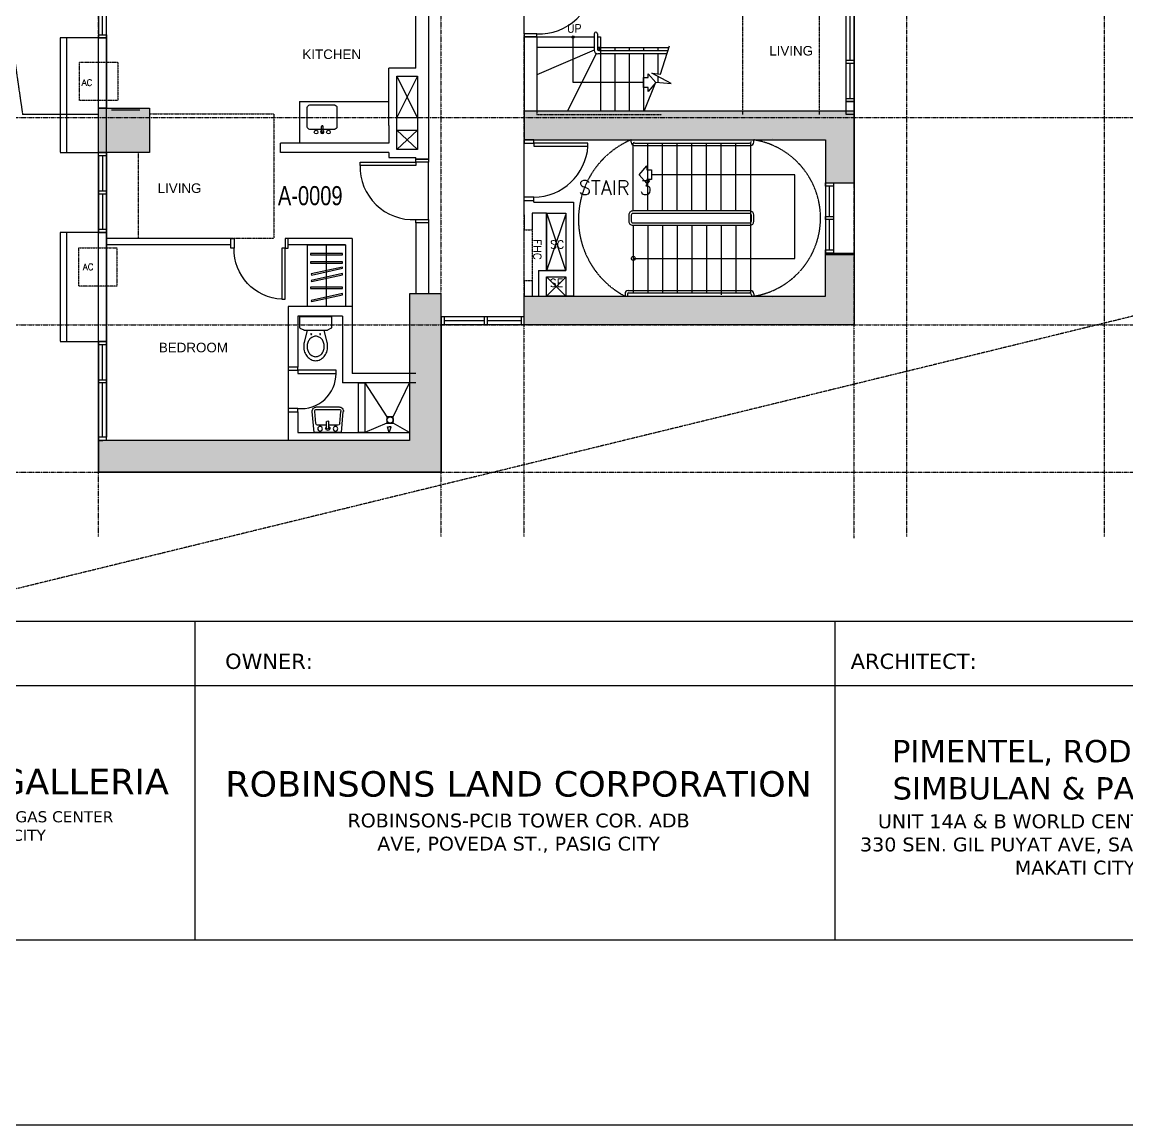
# Model space of a CAD drawing. Header units: inches. Extents: x -189245 to 740841, y -215444 to 469401.
# Drawn here: x 70090 to 87414, y -152678 to -135384 of the extents above; entities that cross this region are included whole.
import ezdxf
from ezdxf.enums import TextEntityAlignment as Align

# ---------------------------------------------------------------- set-up
doc = ezdxf.new("R2010")
doc.units = ezdxf.units.IN
doc.header["$LTSCALE"] = 10
doc.header["$MEASUREMENT"] = 0
for name, pattern in [('GRID NORMAL$0$GRID BASEMENT$0$GRID GROUND$0$GRID$0$$0$PHANTOM', [2.5, 1.25, -0.25, 0.25, -0.25, 0.25, -0.25]), ('HIDDEN', [0.375, 0.25, -0.125]), ('HIDDEN2', [0.1875, 0.125, -0.0625])]:
    doc.linetypes.add(name, pattern=pattern)
for name, color, linetype in [('1', 1, 'Continuous'), ('2', 2, 'Continuous'), ('3', 252, 'Continuous'), ('A-CMU WALL', 4, 'Continuous'), ('a-dim', 8, 'Continuous'), ('A-DOOR', 1, 'Continuous'), ('A-EQUIPMENT', 2, 'Continuous'), ('A-EQUIPTMENT', 1, 'Continuous'), ('A-FIXTURE', 2, 'Continuous'), ('A-FIXTURES', 2, 'Continuous'), ('A-FIXTURES-RefEdit0', 2, 'Continuous'), ('A-GRID', 8, 'Continuous'), ('A-HATCH-SOLID', 252, 'Continuous'), ('A-RAILING', 2, 'Continuous'), ('A-SHEARWALL', 6, 'Continuous'), ('A-STAIR', 1, 'Continuous'), ('A-TEXT', 3, 'Continuous'), ('A-UNIT NUMBER', 2, 'Continuous'), ('A-WINDOW', 2, 'Continuous'), ('BEAM-BODY PLANS', 150, 'HIDDEN2'), ('CABINET', 1, 'Continuous'), ('COLUMN', 6, 'Continuous'), ('DOORTAG', 1, 'Continuous'), ('GRID BASEMENT$0$A-PROPERTY LINE', 1, 'Continuous'), ('PIPE CHASE OPENING', 1, 'Continuous'), ('TEXT', 3, 'Continuous'), ('TSG- DIM1', 1, 'Continuous'), ('TSG- DIM_PIPE CHASE', 1, 'Continuous'), ('TSG- plaster', 4, 'Continuous'), ('TSG- PRE CAST', 4, 'Continuous'), ('TSG- TTBLK', 2, 'Continuous'), ('TSG-DRYWALL', 2, 'Continuous'), ('ZOCALLO DIM', 92, 'Continuous')]:
    doc.layers.add(name, color=color, linetype=linetype)
doc.layers.add('DEFPOINT', color=7, linetype='Continuous', plot=False)
doc.layers.add('DEFPOINT @ 1', color=7, linetype='Continuous', plot=False)
doc.styles.add('ARIAL', font='ARIAL.TTF', dxfattribs={"width": 0.75})
doc.styles.add('loudet_font200', font='romans.shx')
doc.styles.add('PRSP_Simplex', font='simplex.shx')

# ---------------------------------------------------------------- blocks, each defined once
blk = doc.blocks.new('door600')
at = {"color": 2}
for points in [[(50, 150), (100, 150), (100, 750), (50, 750)], [(50, 150), (0, 150), (0, 0), (50, 0)], [(700, 150), (650, 150), (650, 0), (700, 0)]]:
    blk.add_lwpolyline(points, close=True, dxfattribs=at)
at = {"color": 1}
blk.add_arc((100, 198), 552, 355.0209, 90, dxfattribs=at)
blk = doc.blocks.new('A$C0CD851AE')
at = {"layer": 'A-DOOR', "color": 2}
for points in [[(25, 150), (-25, 150), (-25, 950), (25, 950)], [(-825, 0), (-775, 0), (-775, 150), (-825, 150)], [(25, 150), (75, 150), (75, 0), (25, 0)]]:
    blk.add_lwpolyline(points, close=True, dxfattribs=at)
at = {"layer": 'A-DOOR'}
blk.add_arc((10, 166), 785, 92.5491, 181.1461, dxfattribs=at)
blk = doc.blocks.new('LAV')
for p, q in [((-214, 0), (-243, -326)), ((214, 0), (-214, 0)), ((214, 0), (243, -326)), ((-189, -139), (-206, -329)), ((-18, -112), (-159, -112)), ((-18, -63), (-18, -170)), ((18, -63), (18, -170)), ((159, -112), (18, -112)), ((189, -139), (206, -329)), ((-176, -362), (176, -362)), ((-176, -400), (176, -400))]:
    blk.add_line(p, q)
for centre in [(-121, -58), (121, -58)]:
    blk.add_circle(centre, 36)
for centre, radius, start, end in [((-159, -142), 30, 90, 174.9088), ((0, -63), 34.1, 301.2757, 238.7243), ((0, -71), 19.7, 25.7914, 154.2086), ((0, -161), 19.7, 205.7914, 334.2086), ((159, -142), 30, 5.0912, 90), ((-176, -332), 68, 174.9088, 270), ((-176, -332), 30, 174.9088, 270), ((176, -332), 68, 270, 5.0912), ((176, -332), 30, 270, 5.0912)]:
    blk.add_arc(centre, radius, start, end)
blk = doc.blocks.new('A$C08CD07C5')
at = {"color": 2}
blk.add_point((0, 0, 0), dxfattribs=at)
at = {"layer": 'A-FIXTURES-RefEdit0', "color": 2, "elevation": 0}
for points in [[(212, -137), (131, -279, -0.280752), (121, -284), (55, -281, -0.142156), (49, -280), (-267, -98, -0.142156), (-271, -94), (-307, -37, -0.256929), (-307, -28), (-225, 115), (212, -137)], [(8, -256), (-50, -449, -0.058452), (-74, -506, -0.084144), (-130, -574, -0.091347), (-200, -615, -0.103801), (-279, -626, -0.114727), (-348, -605, -0.114727), (-400, -556, -0.103801), (-430, -483, -0.091347), (-430, -401, -0.084144), (-399, -319, -0.058452), (-363, -270), (-224, -123)]]:
    blk.add_lwpolyline(points, format="xyb", dxfattribs=at)
blk.add_lwpolyline([(-354, -345, -0.084254), (-314, -296, -0.091411), (-263, -266, -0.103766), (-207, -258, -0.114587), (-157, -273, -0.114587), (-119, -309, -0.103766), (-98, -362, -0.091411), (-98, -420, -0.084254), (-120, -479, -0.084254), (-160, -528, -0.091411), (-211, -558, -0.103766), (-267, -566, -0.114587), (-317, -551, -0.114587), (-355, -515, -0.103766), (-376, -463, -0.091411), (-376, -404, -0.084254)], format="xyb", close=True, dxfattribs=at)
at = {"layer": 'A-FIXTURES-RefEdit0', "color": 2}
for centre in [(-200, -208, 0), (-79, -278, 0)]:
    blk.add_circle(centre, 6.77, dxfattribs=at)
blk = doc.blocks.new('SHOWERHD')
at = {"layer": 'A-FIXTURES', "color": 2}
for p, q in [((-31, 93), (0, 93)), ((0, 0), (-31, 93)), ((0, 0), (31, 93)), ((31, 93), (0, 93))]:
    blk.add_line(p, q, dxfattribs=at)
blk = doc.blocks.new('grid')
at = {"layer": 'A-GRID', "linetype": 'GRID NORMAL$0$GRID BASEMENT$0$GRID GROUND$0$GRID$0$$0$PHANTOM'}
for p, q in [((-90633.8, -228688.5), (-90633.8, -289256.3)), ((-85258.8, -228688.5), (-85258.8, -289256.3)), ((-83958.8, -228688.5), (-83958.8, -289256.3)), ((-77958.8, -228688.5), (-77958.8, -289256.3)), ((-74858.8, -228688.5), (-74858.8, -289256.3)), ((-78783.8, -230188.4), (-78783.8, -289282.1))]:
    blk.add_line(p, q, dxfattribs=at)
for points in [[(-100703.6, -282686.6), (-33688.1, -282686.6)], [(-100703.6, -285936.6), (-33688.1, -285936.6)], [(-100703.6, -288249.1), (-33688.1, -288249.1)]]:
    blk.add_lwpolyline(points, dxfattribs=at)
blk = doc.blocks.new('SINK3')
at = {"layer": 'A-FIXTURE', "color": 2, "linetype": 'Continuous'}
for p, q in [((421, 17), (335, 17)), ((421, -12), (335, -12))]:
    blk.add_line(p, q, dxfattribs=at)
blk.add_lwpolyline([(40, 232), (342, 232, -0.414214), (382, 192), (382, -192, -0.414214), (342, -232), (40, -232, -0.414214), (0, -192), (0, 192, -0.414214)], format="xyb", close=True, dxfattribs=at)
at = {"layer": 'A-FIXTURE', "color": 2, "linetype": 'ByBlock'}
for centre in [(425, 100), (425, -95)]:
    blk.add_circle(centre, 28.8, dxfattribs=at)
at = {"layer": 'A-FIXTURE', "color": 2, "linetype": 'Continuous'}
for centre, radius, start, end in [((342, 3), 15.7, 115.7914, 244.2086), ((421, 3), 27.3, 211.2757, 148.7243), ((414, 3), 15.7, 295.7914, 64.2086)]:
    blk.add_arc(centre, radius, start, end, dxfattribs=at)

msp = doc.modelspace()

# ---------------------------------------------------------------- hatches: boundary and pattern name
at = {"layer": 'A-HATCH-SOLID'}
h = msp.add_hatch(color=254, dxfattribs=at)
h.paths.add_polyline_path([(82689.01965, -137230.85688), (82689.01965, -137905.85688), (83139.01965, -137905.85688), (83139.01965, -137280.85688), (83139.01965, -136780.85688), (77964.01965, -136780.85688), (77964.01965, -137230.85688)])
h.paths.add_polyline_path([(82689.01965, -139680.85688), (82689.01965, -139005.85688), (83139.01965, -139005.85688), (83139.01965, -139630.85688), (83139.01965, -140130.85688), (77964.01965, -140130.85688), (77964.01965, -139680.85688)])
at = {"layer": 'A-HATCH-SOLID', "ltscale": 2}
msp.add_hatch(color=256, dxfattribs=at).paths.add_polyline_path([(76664.01965, -139643.39019), (76164.01965, -139643.39019), (76164.01965, -141943.39019), (71289.01965, -141943.39019), (71289.01965, -142443.39019), (76664.01965, -142443.39019)])
at = {"layer": 'A-HATCH-SOLID'}
msp.add_hatch(color=254, dxfattribs=at).paths.add_polyline_path([(76664.01965, -139643.39019), (76164.01965, -139643.39019), (76164.01965, -141943.39019), (71289.01965, -141943.39019), (71289.01965, -142443.39019), (76664.01965, -142443.39019)])
at = {"layer": 'COLUMN', "linetype": 'Continuous'}
msp.add_hatch(color=253, dxfattribs=at).paths.add_polyline_path([(71289.01965, -136730.85693), (72089.01965, -136730.85693), (72089.01965, -137430.85693), (71289.01965, -137430.85693)])

# ---------------------------------------------------------------- linework, layer by layer
at = {"layer": '1', "linetype": 'ByBlock'}
msp.add_lwpolyline([(79844.92762, -136781.79017), (80028.23183, -136326.78834), (80265.81037, -136347.04781), (79966.42542, -136184.92983), (80099.96952, -136202.38674), (80243.56823, -135755.45396)], dxfattribs=at)
at = {"layer": '2', "color": 2}
for points in [[(78163.83288, -135615.58838), (78163.83288, -135565.58838), (77963.83288, -135565.58838), (77964.01965, -135615.58838)], [(76263.83288, -137580.85693), (76263.83288, -137530.85693), (76463.83288, -137530.85693), (76463.83288, -137580.85693)], [(76263.83288, -137580.85693), (76263.83288, -137630.85693), (75388.83288, -137630.85693), (75388.83288, -137580.85693)], [(76263.83288, -138530.85693), (76263.83288, -138480.85693), (76463.83288, -138480.85693), (76463.83288, -138530.85693)]]:
    msp.add_lwpolyline(points, close=True, dxfattribs=at)
at = {"layer": '3', "color": 251, "linetype": 'GRID NORMAL$0$GRID BASEMENT$0$GRID GROUND$0$GRID$0$$0$PHANTOM', "flags": 128}
msp.add_lwpolyline([(122371.35219, -102411.03171), (121907.36937, -111088.63621), (122289.02822, -123192.62054), (123264.2428, -131263.91886), (68600.45806, -144612.45953), (67343.32397, -137766.93444), (66388.25096, -130469.16522), (65807.8851, -123132.083), (65604.30197, -115794.90685), (65780.48662, -108467.02455), (66335.07245, -101137.97723), (67262.72419, -93856.83294), (68496.50524, -87007.06036), (122390.30657, -102403.83529)], dxfattribs=at)
at = {"layer": 'A-CMU WALL', "ltscale": 500}
for p, q in [((75839.60135, -137280.86359), (74143.83288, -137280.86359)), ((74143.83288, -137430.86359), (74143.83288, -137280.86359)), ((75839.60135, -137430.86359), (74143.83288, -137430.86359))]:
    msp.add_line(p, q, dxfattribs=at)
at = {"layer": 'A-CMU WALL', "linetype": 'Continuous'}
for points in [[(78314.00751, -138380.81524), (78314.00811, -139280.44469), (78614.00811, -139280.44469)], [(78314.00811, -139680.85688), (78314.00811, -139380.44469), (78614.00811, -139380.44469)]]:
    msp.add_lwpolyline(points, dxfattribs=at)
at = {"layer": 'A-DOOR'}
for p, q in [((77963.83288, -135565.58838), (77963.83288, -134665.58838)), ((76463.83288, -138480.85693), (76463.83288, -137580.85693)), ((74263.83288, -140843.22685), (74263.83288, -141443.22685))]:
    msp.add_line(p, q, dxfattribs=at)
at = {"layer": 'A-DOOR', "color": 1}
msp.add_line((77963.98931, -138131.10365), (77963.6481, -137230.89479), dxfattribs=at)
at = {"layer": 'A-DOOR', "color": 2}
for p, q in [((77963.98931, -138180.85911), (78113.98931, -138180.85911)), ((78113.98931, -138131.06575), (77963.99184, -138131.06575)), ((78113.98931, -138180.85911), (78113.98931, -138131.06575))]:
    msp.add_line(p, q, dxfattribs=at)
at = {"layer": 'A-DOOR', "color": 2, "linetype": 'ByBlock', "ltscale": 100}
msp.add_line((77963.99184, -138180.85911), (77963.99184, -138131.06575), dxfattribs=at)
at = {"layer": 'A-DOOR', "color": 2}
for points in [[(78113.6481, -137280.85688), (78113.6481, -137230.85688), (77963.6481, -137230.85688), (77963.6481, -137280.85688)], [(78113.66706, -137280.85688), (78113.66706, -137330.85688), (78963.66706, -137330.85688), (78963.66706, -137280.85688)]]:
    msp.add_lwpolyline(points, close=True, dxfattribs=at)
at = {"layer": 'A-DOOR'}
for centre, radius, start, end in [((78208.48952, -134736.19081), 830.59891, 266.918041447, 1.421327571), ((78102.45138, -137267.38224), 863.55166, 270.765547565, 355.784720257), ((76219.17624, -137651.45936), 830.59891, 178.578672429, 273.081958553)]:
    msp.add_arc(centre, radius, start, end, dxfattribs=at)
at = {"layer": 'A-EQUIPMENT', "ltscale": 100}
for points in [[(71289.01965, -135630.85398), (70789.01965, -135630.85398), (70789.01965, -137430.85691), (71289.01965, -137430.85691)], [(71289.01965, -138680.85691), (70789.01965, -138680.85691), (70789.01965, -140393.39024), (71289.01965, -140393.39024)]]:
    msp.add_lwpolyline(points, dxfattribs=at)
at = {"layer": 'A-EQUIPTMENT', "color": 20, "linetype": 'HIDDEN', "true_color": 0xf62c09}
msp.add_line((71939.01965, -136762.45438), (71489.01965, -136762.45438), dxfattribs=at)
at = {"layer": 'A-EQUIPTMENT', "linetype": 'HIDDEN'}
for points in [[(70789.01965, -135630.85398), (70689.01965, -135630.85398), (70689.01965, -137430.85691), (70789.01965, -137430.85691)], [(70789.01965, -138680.85691), (70689.01965, -138680.85691), (70689.01965, -140393.39024), (70789.01965, -140393.39024)]]:
    msp.add_lwpolyline(points, dxfattribs=at)
at = {"layer": 'A-EQUIPTMENT', "color": 1, "linetype": 'HIDDEN2'}
for points in [[(70989.01965, -136012.45435), (71589.01965, -136012.45435), (71589.01965, -136612.45435), (70989.01965, -136612.45435)], [(70978.05181, -138925.52021), (71578.05181, -138925.52021), (71578.05181, -139525.52021), (70978.05181, -139525.52021)]]:
    msp.add_lwpolyline(points, close=True, dxfattribs=at)
at = {"layer": 'A-FIXTURE', "color": 2}
for q in [(74439.60135, -137280.86359, 0), (75839.60135, -136629.36239, 0)]:
    msp.add_line((74439.60135, -136629.36239, 0), q, dxfattribs=at)
at = {"layer": 'A-FIXTURES', "color": 1}
for p, q in [((75464.01965, -141043.39024), (75810.91807, -141573.39024)), ((75910.91807, -141573.39024), (76164.01966, -141043.39024)), ((75810.91807, -141673.39024), (75464.01965, -141818.39024)), ((76164.01966, -141818.39024), (75910.91807, -141673.39024))]:
    msp.add_line(p, q, dxfattribs=at)
at = {"layer": 'A-FIXTURES', "color": 2}
msp.add_lwpolyline([(75810.91807, -141573.39024), (75810.91807, -141673.39024), (75910.91807, -141673.39024), (75910.91807, -141573.39024)], close=True, dxfattribs=at)
msp.add_circle((75860.91807, -141623.39024), 50, dxfattribs=at)
at = {"layer": 'A-RAILING'}
for p, q in [((79061.12166, -135565.85641), (79061.12166, -135825.85641)), ((79111.12166, -135565.85641), (79111.12166, -135805.85641)), ((80203.27664, -135880.85641), (79116.12166, -135880.85641)), ((79136.12166, -135830.85641), (80219.34156, -135830.85641))]:
    msp.add_line(p, q, dxfattribs=at)
for centre, radius, start, end in [((79086.12166, -135565.85641), 25, 0, 180), ((79136.12166, -135805.85641), 25, 180, 270), ((79116.12166, -135825.85641), 55, 180, 270)]:
    msp.add_arc(centre, radius, start, end, dxfattribs=at)
at = {"layer": 'A-SHEARWALL', "linetype": 'ByBlock', "ltscale": 100}
msp.add_line((75964.60135, -136880.85693), (75964.60135, -136880.85693), dxfattribs=at)
at = {"layer": 'A-SHEARWALL'}
for p, q in [((82689.01965, -139680.85688), (82689.01965, -139030.85688)), ((82689.01965, -139030.85688), (83139.01965, -139030.85688)), ((83139.01965, -139030.85688), (83139.01965, -140130.85688)), ((78739.01965, -139680.85689), (78614.01261, -139680.85689)), ((83139.01965, -140130.85688), (77964.01965, -140130.85688)), ((83139.01965, -140130.85693), (77964.01965, -140130.85693)), ((71289.01965, -142443.39024), (71289.01965, -142043.39024)), ((71289.01965, -142443.39024), (71289.01965, -142043.39024)), ((71289.01965, -142443.39024), (71289.01965, -142043.39024)), ((76664.01965, -142443.39019), (71289.01965, -142443.39019)), ((76664.01965, -142443.39019), (71289.01965, -142443.39019)), ((76664.01965, -142443.39019), (71289.01965, -142443.39019)), ((76664.01965, -142443.39024), (71289.01965, -142443.39024)), ((76664.01965, -142443.39024), (71289.01965, -142443.39024)), ((76664.01965, -142443.39024), (71289.01965, -142443.39024))]:
    msp.add_line(p, q, dxfattribs=at)
at = {"layer": 'A-SHEARWALL', "color": 3}
msp.add_line((78613.76213, -139731.32358), (78613.76213, -139731.32358), dxfattribs=at)
at = {"layer": 'A-SHEARWALL'}
for points in [[(82689.01965, -137230.85688), (82689.01965, -137905.85688), (83139.01965, -137905.85688), (83139.01965, -137280.85688), (83139.01965, -137280.85688), (83139.01965, -136780.85688), (77964.01965, -136780.85688), (77964.01965, -137230.85688), (77964.01965, -137230.85688), (77964.01965, -137230.85688), (82689.01965, -137230.85688)], [(82689.01965, -139680.85688), (82689.01965, -139005.85688), (83139.01965, -139005.85688), (83139.01965, -139630.85688), (83139.01965, -139630.85688), (83139.01965, -140130.85688), (77964.01965, -140130.85688), (77964.01965, -139680.85688), (77964.01965, -139680.85688), (77964.01965, -139680.85688), (82689.01965, -139680.85688)]]:
    msp.add_lwpolyline(points, dxfattribs=at)
at = {"layer": 'A-SHEARWALL', "ltscale": 2}
msp.add_lwpolyline([(76664.01965, -139643.39019), (76164.01965, -139643.39019), (76164.01965, -141943.39019), (71289.01965, -141943.39019), (71289.01965, -142443.39019), (76664.01965, -142443.39019), (76664.01965, -139643.39019)], dxfattribs=at)
at = {"layer": 'A-STAIR'}
for p, q in [((78163.67862, -135615.85641), (79061.12166, -135615.85641)), ((79111.12166, -135615.85641), (79161.12166, -135615.85641)), ((79161.12166, -135615.85641), (79161.12166, -135780.85641)), ((79061.12166, -135780.85641), (78163.67862, -135780.85644)), ((79161.12166, -135780.85641), (79111.12166, -135780.85641)), ((79161.12166, -135780.85641), (79111.12166, -135802.35409)), ((79161.12166, -135780.85641), (79127.24277, -135829.22659)), ((79161.12166, -135680.4392), (79161.12166, -136780.85688)), ((79161.12166, -135780.85641), (80235.40647, -135780.85641)), ((79386.12166, -135780.85641), (79386.12166, -135830.85641)), ((79611.12166, -135780.85641), (79611.12166, -135830.85641)), ((79836.12166, -135780.85641), (79836.12166, -135830.85641)), ((80061.12166, -135780.85641), (80061.12166, -135830.85641)), ((79061.12166, -135823.85177), (78163.67862, -136209.71061)), ((79094.25594, -135876.32314), (78642.81925, -136780.85688)), ((79161.12166, -135880.85641), (79161.12166, -136780.85715)), ((79386.12166, -135880.85641), (79386.12166, -136780.85707)), ((79611.12166, -135880.85641), (79611.12166, -136780.857)), ((79836.12166, -135880.85641), (79836.12166, -136780.85692)), ((80061.12166, -135880.85641), (80061.12166, -136197.30854)), ((80061.12166, -136236.20817), (80061.12166, -136332.98511))]:
    msp.add_line(p, q, dxfattribs=at)
at = {"layer": 'A-STAIR', "color": 2, "linetype": 'Continuous'}
for p, q in [((79639.39325, -137268.85693), (79639.39325, -137230.85693)), ((79689.39325, -137318.85693), (81514.39989, -137318.85693)), ((79697.39325, -137280.85693), (81496.39989, -137280.85693)), ((81564.39989, -137268.85693), (81564.39989, -137230.85693)), ((79594.58345, -139592.85693), (81513.44778, -139592.85693)), ((79544.58345, -139642.85693), (79544.58345, -139680.85693)), ((79582.58345, -139650.85693), (79582.58345, -139680.85693)), ((79602.58345, -139630.85693), (81495.68697, -139630.85693)), ((81563.68697, -139642.85693), (81563.68697, -139680.85693))]:
    msp.add_line(p, q, dxfattribs=at)
at = {"layer": 'A-STAIR', "linetype": 'Continuous'}
for p, q in [((81722.71309, -137231.01969), (81722.71309, -137231.01969)), ((81862.34018, -137207.36819), (81862.34018, -137207.36819)), ((81722.71309, -139680.69418), (81722.71309, -139680.69418)), ((81862.34018, -139704.34568), (81862.34018, -139704.34568))]:
    msp.add_line(p, q, dxfattribs=at)
at = {"layer": 'A-STAIR'}
for points in [[(79836.12166, -136332.98511), (78731.12166, -136332.98511), (78731.12166, -135615.85641)], [(79674.39989, -139089.67495), (82207.51965, -139089.67495), (82207.51965, -137776.67495), (79957.51812, -137776.67495)]]:
    msp.add_lwpolyline(points, dxfattribs=at)
at = {"layer": 'A-STAIR', "color": 2}
for points in [[(79904.94179, -136196.48511), (80029.24652, -136332.98511), (79904.94179, -136469.48511), (79904.94179, -136410.98511), (79836.12166, -136410.98511), (79836.12166, -136254.98511), (79904.94179, -136254.98511)], [(79888.69799, -137913.17495), (79764.39325, -137776.67495), (79888.69799, -137640.17495), (79888.69799, -137698.67495), (79957.51812, -137698.67495), (79957.51812, -137854.67495), (79888.69799, -137854.67495)]]:
    msp.add_lwpolyline(points, close=True, dxfattribs=at)
at = {"layer": 'A-STAIR', "linetype": 'Continuous'}
for points in [[(79674.39989, -138345.99495), (79674.39989, -137280.85693)], [(79904.39989, -138345.99495), (79904.39989, -137280.85693)], [(80134.39989, -138345.99495), (80134.39989, -137280.85693)], [(80364.39989, -138345.99495), (80364.39989, -137280.85693)], [(80594.39989, -138345.99495), (80594.39989, -137280.85693)], [(80824.39989, -138345.99495), (80824.39989, -137280.85693)], [(81054.39989, -138345.99495), (81054.39989, -137280.85693)], [(81284.39989, -138345.99495), (81284.39989, -137280.85693)], [(81514.39989, -137280.85693), (81514.39989, -138570.35495)], [(81514.39989, -137285.49297), (81514.39989, -139630.85693)], [(79674.39989, -138570.35495), (79674.39989, -139630.85693)], [(79904.39989, -138570.35495), (79904.39989, -139630.85693)], [(80134.39989, -138570.35495), (80134.39989, -139630.85693)], [(80364.39989, -138570.35495), (80364.39989, -139630.85693)], [(80594.39989, -138570.35495), (80594.39989, -139630.85693)], [(80824.39989, -138570.35495), (80824.39989, -139630.85693)], [(81054.39989, -138570.35495), (81054.39989, -139658.17495)], [(81284.39989, -138570.35495), (81284.39989, -139630.85693)], [(81514.39989, -138570.35495), (81514.39989, -139630.85693)]]:
    msp.add_lwpolyline(points, dxfattribs=at)
at = {"layer": 'A-STAIR', "color": 2, "linetype": 'Continuous'}
for points in [[(79683.47302, -138345.99495), (79666.93646, -138345.99495, 0.4142135624), (79603.93646, -138408.99495), (79603.93646, -138507.35495, 0.4142135624), (79666.93646, -138570.35495), (79683.47302, -138570.35495)], [(79683.47302, -138383.99495), (79666.93646, -138383.99495, 0.4142135624), (79641.93646, -138408.99495), (79641.93646, -138507.35495, 0.4142135624), (79666.93646, -138532.35495), (79683.47302, -138532.35495)], [(81526.39989, -138408.99495, 0.4142135624), (81501.39989, -138383.99495), (79674.49787, -138383.99495)], [(81469.78013, -138570.35495), (81501.39989, -138570.35495, 0.4038880313), (81564.39989, -138504.1729), (81564.39989, -138405.8129, 0.3991201495), (81506.69856, -138345.99495), (79683.47302, -138345.99495)], [(81469.78013, -138532.35495), (81501.39989, -138532.35495, 0.4142135624), (81526.39989, -138507.35495), (81526.39989, -138408.99495)]]:
    msp.add_lwpolyline(points, format="xyb", dxfattribs=at)
for points in [[(79666.93646, -138532.35495), (81501.39989, -138532.35495)], [(79666.93646, -138570.35495), (80702.38293, -138570.35495)], [(80702.38293, -138570.35495), (81485.59001, -138570.35495)]]:
    msp.add_lwpolyline(points, dxfattribs=at)
at = {"layer": 'A-STAIR', "color": 2}
for centre, radius in [((78731.12166, -135615.85641), 18.30594), ((79674.39989, -139089.67495), 30)]:
    msp.add_circle(centre, radius, dxfattribs=at)
at = {"layer": 'A-STAIR', "linetype": 'HIDDEN'}
for centre, radius, start, end in [((80169.44489, -138478.20328), 1355.29614, 113.022746558, 242.545014564), ((81369.73746, -138455.80039), 1240.31445, 278.996332256, 80.970322991)]:
    msp.add_arc(centre, radius, start, end, dxfattribs=at)
at = {"layer": 'A-STAIR', "color": 2, "linetype": 'Continuous'}
for centre, radius, start, end in [((79689.39325, -137268.85693), 50, 180, 270), ((79697.39325, -137260.85693), 20, 180, 270), ((81496.39989, -137250.85693), 30, 270, 0), ((81514.39989, -137268.85693), 50, 270, 0), ((79594.58345, -139642.85693), 50, 90, 180), ((81513.68697, -139642.85693), 50, 0, 90), ((79602.58345, -139650.85693), 20, 90, 180), ((81495.68697, -139660.85693), 30, 0, 90)]:
    msp.add_arc(centre, radius, start, end, dxfattribs=at)
at = {"layer": 'A-WINDOW', "color": 1}
for p, q in [((83139.01965, -136830.85693), (83139.01965, -122730.85693)), ((83014.01965, -136630.85401), (83014.01965, -129330.85693)), ((71289.01965, -133323.69497), (71289.01965, -135630.85401)), ((83139.01965, -134330.85401), (83139.01965, -136630.85401)), ((71289.01965, -137480.85693), (71289.01965, -138680.85693)), ((71414.01965, -137430.85693), (71414.01965, -141893.39024)), ((71289.01965, -140393.39024), (71289.01965, -141943.39024))]:
    msp.add_line(p, q, dxfattribs=at)
at = {"layer": 'A-WINDOW'}
for p, q in [((71351.51965, -135580.85401), (71351.51965, -135030.85401)), ((83076.51965, -135980.85401), (83076.51965, -134980.85401)), ((71289.01965, -135580.85401), (71289.01965, -135630.85401)), ((83139.01965, -135980.85401), (83139.01965, -136030.85401)), ((83076.51965, -136580.85401), (83076.51965, -136030.85401)), ((83139.01965, -136580.85401), (83139.01965, -136630.85401)), ((71289.01965, -137480.85693), (71289.01965, -137430.85693)), ((71351.51965, -137480.85693), (71351.51965, -138030.85693)), ((71289.01965, -138080.85693), (71289.01965, -138030.85693)), ((71351.51965, -138080.85693), (71351.51965, -138630.85693)), ((71289.01965, -138630.85693), (71289.01965, -138680.85693)), ((71289.01965, -140443.39024), (71289.01965, -140393.39024)), ((71351.51965, -140993.39024), (71351.51965, -140443.39024)), ((71289.01965, -140993.39024), (71289.01965, -141043.39024)), ((71351.51965, -141893.39024), (71351.51965, -141043.39024)), ((71289.01965, -141893.39024), (71289.01965, -141943.39024)), ((71414.01965, -141893.39024), (71289.01965, -141893.39024)), ((71289.01965, -141943.39024), (71356.5465, -141943.39024)), ((71289.01965, -141993.39024), (71289.01965, -142043.39024)), ((71414.01965, -141943.39024), (71414.01965, -141893.39024))]:
    msp.add_line(p, q, dxfattribs=at)
at = {"layer": 'A-WINDOW', "color": 1, "linetype": 'ByBlock', "ltscale": 100}
for p, q in [((82689.01965, -137905.85693), (82689.01965, -139005.85688)), ((82689.01965, -137905.85693), (82689.01965, -139005.85688)), ((82814.01965, -137905.85693), (82814.01965, -139005.85688)), ((82814.01965, -137905.85693), (82814.01965, -139005.85688))]:
    msp.add_line(p, q, dxfattribs=at)
at = {"layer": 'A-WINDOW', "ltscale": 50}
for p, q in [((82751.51965, -138430.85688), (82751.51965, -137955.85688)), ((82751.51965, -138430.85688), (82751.51965, -137955.85688)), ((82751.51965, -138955.85688), (82751.51965, -138480.85688)), ((82751.51965, -138955.85688), (82751.51965, -138480.85688)), ((77337.03287, -140068.44684), (76714.18399, -140068.35196)), ((77914.01965, -140068.35684), (77387.03287, -140068.44684))]:
    msp.add_line(p, q, dxfattribs=at)
at = {"layer": 'A-WINDOW', "color": 1, "ltscale": 50}
for p, q in [((77964.01965, -140005.85694), (76664.01965, -140005.85694)), ((77914.01965, -140130.85684), (76714.01965, -140130.94684)), ((77964.01965, -140005.94684), (76764.01965, -140005.94684))]:
    msp.add_line(p, q, dxfattribs=at)
at = {"layer": 'A-WINDOW'}
for points in [[(71414.01965, -135630.85401), (71289.01965, -135630.85401), (71289.01965, -135580.85401), (71414.01965, -135580.85401)], [(71414.01965, -137480.85693), (71289.01965, -137480.85693), (71289.01965, -137430.85693), (71414.01965, -137430.85693)], [(71414.01965, -138080.85693), (71289.01965, -138080.85693), (71289.01965, -138030.85693), (71414.01965, -138030.85693)], [(71414.01965, -138680.85693), (71289.01965, -138680.85693), (71289.01965, -138630.85693), (71414.01965, -138630.85693)], [(71414.01965, -140443.39024), (71289.01965, -140443.39024), (71289.01965, -140393.39024), (71414.01965, -140393.39024)], [(71414.01965, -141043.39024), (71289.01965, -141043.39024), (71289.01965, -140993.39024), (71414.01965, -140993.39024)]]:
    msp.add_lwpolyline(points, close=True, dxfattribs=at)
at = {"layer": 'A-WINDOW', "linetype": 'ByBlock', "ltscale": 100}
for points in [[(83139.01965, -136030.85401), (83014.01965, -136030.85401), (83014.01965, -135980.85401), (83139.01965, -135980.85401)], [(83138.87776, -136630.85401), (83014.01965, -136630.85401), (83014.01965, -136580.85401), (83138.87776, -136580.85401)]]:
    msp.add_lwpolyline(points, close=True, dxfattribs=at)
at = {"layer": 'A-WINDOW', "ltscale": 50}
for points in [[(82689.01965, -137955.85688), (82689.01965, -137905.85688), (82814.01965, -137905.85693), (82814.01965, -137955.85693)], [(82689.01965, -137955.85688), (82689.01965, -137905.85688), (82814.01965, -137905.85693), (82814.01965, -137955.85693)], [(82689.01965, -138480.85688), (82689.01965, -138430.85688), (82814.01965, -138430.85688), (82814.01965, -138480.85688)], [(82689.01965, -138480.85688), (82689.01965, -138430.85688), (82814.01965, -138430.85688), (82814.01965, -138480.85688)], [(82689.01965, -139005.85688), (82689.01965, -138955.85688), (82814.01965, -138955.85688), (82814.01965, -139005.85688)], [(82689.01965, -139005.85688), (82689.01965, -138955.85688), (82814.01965, -138955.85688), (82814.01965, -139005.85688)], [(76714.01965, -140005.94684), (76664.01965, -140005.94684), (76664.01965, -140130.94684), (76714.01965, -140130.94684)], [(77387.14308, -140005.94684), (77337.14308, -140005.94684), (77337.14308, -140130.94684), (77387.14308, -140130.94684)], [(77964.01965, -140005.85684), (77914.01965, -140005.85684), (77914.01965, -140130.85684), (77964.01965, -140130.85684)]]:
    msp.add_lwpolyline(points, close=True, dxfattribs=at)
at = {"layer": 'BEAM-BODY PLANS', "color": 1}
for p, q in [((81389.01965, -134189.81275), (81389.01965, -136830.85688)), ((82589.01965, -134189.81275), (82589.01965, -136830.85688)), ((78163.83288, -135607.00093), (78163.83288, -136830.85688)), ((72089.01965, -136821.40901), (74039.01965, -136821.40901)), ((74039.01965, -136821.40901), (74039.01965, -138777.34488)), ((78163.83288, -136830.85688), (80114.06112, -136832.00093)), ((71914.01965, -138780.00118), (71914.01965, -137430.85693)), ((74039.01965, -138777.34488), (72652.99475, -138777.34488))]:
    msp.add_line(p, q, dxfattribs=at)
at = {"layer": 'BEAM-BODY PLANS', "color": 3}
for p, q in [((77964.01965, -138643.33931), (78089.01965, -138643.33931)), ((77964.01965, -139443.31526), (77964.01965, -138643.33931)), ((78089.01965, -138643.33931), (78089.01965, -139443.31526)), ((78089.01965, -139443.31526), (77964.01965, -139443.31526))]:
    msp.add_line(p, q, dxfattribs=at)
at = {"layer": 'CABINET', "color": 2, "linetype": 'HIDDEN', "ltscale": 500}
msp.add_line((74863.83954, -139843.22685), (74863.83954, -138878.9591), dxfattribs=at)
at = {"layer": 'CABINET', "color": 1, "linetype": 'Continuous', "elevation": 0}
msp.add_lwpolyline([(75163.83954, -139843.22685), (74563.83954, -139843.22685), (74563.83954, -138878.9591), (75163.83954, -138878.9591)], close=True, dxfattribs=at)
at = {"layer": 'CABINET', "color": 2, "elevation": 0}
for points in [[(75113.83954, -139032.44303), (75113.83954, -139012.44303), (74613.83954, -139012.44303), (74613.83954, -139032.44303)], [(75113.83954, -139162.08792), (75113.83954, -139142.08792), (74613.83954, -139142.08792), (74613.83954, -139162.08792)], [(75116.90427, -139244.12084), (75112.59126, -139224.59143), (74624.35596, -139332.4167), (74628.66897, -139351.94611)], [(75116.90427, -139346.38796), (75112.59126, -139326.85855), (74624.35596, -139434.68382), (74628.66897, -139454.21324)], [(75113.83954, -139559.94303), (75113.83954, -139539.94303), (74613.83954, -139539.94303), (74613.83954, -139559.94303)], [(75116.90427, -139658.88796), (75112.59126, -139639.35855), (74624.35596, -139747.18382), (74628.66897, -139766.71324)]]:
    msp.add_lwpolyline(points, close=True, dxfattribs=at)
at = {"layer": 'COLUMN', "linetype": 'Continuous'}
msp.add_lwpolyline([(71289.01965, -136730.85693), (72089.01965, -136730.85693), (72089.01965, -137430.85693), (71289.01965, -137430.85693)], close=True, dxfattribs=at)
at = {"layer": 'DEFPOINT', "color": 5}
msp.add_line((46847.93173, -144778.22268), (142047.93173, -144778.22268), dxfattribs=at)
at = {"layer": 'DEFPOINT'}
for p, q in [((72803.23563, -149778.22268), (72803.23563, -144778.22268)), ((82839.40427, -149778.22268), (82839.40427, -144778.22268)), ((46847.93173, -145786.75492), (142047.93173, -145786.75492))]:
    msp.add_line(p, q, dxfattribs=at)
at = {"layer": 'DEFPOINT', "color": 2}
msp.add_lwpolyline([(40754.93173, -152678.22268), (145754.93173, -152678.22268), (145754.93173, -78428.22268), (40754.93173, -78428.22268)], close=True, dxfattribs=at)
at = {"layer": 'DEFPOINT', "color": 5}
msp.add_lwpolyline([(46847.93173, -149778.22268), (142047.93173, -149778.22268), (142047.93173, -81328.22268), (46847.93173, -81328.22268)], close=True, dxfattribs=at)
at = {"layer": 'DOORTAG', "color": 6, "linetype": 'ByBlock', "ltscale": 100}
msp.add_lwpolyline([(76664.01965, -139643.39019), (76164.01965, -139643.39019), (76164.01965, -141943.39019), (71289.01965, -141943.39019), (71289.01965, -142443.39019), (76664.01965, -142443.39019), (76664.01965, -139643.39019)], dxfattribs=at)
at = {"layer": 'GRID BASEMENT$0$A-PROPERTY LINE', "color": 1, "linetype": 'HIDDEN'}
msp.add_lwpolyline([(71289.01965, -89518.7913), (76664.01965, -89518.7913), (76664.01965, -91831.32461), (83139.01965, -91831.32461), (83139.01965, -97076.8007), (103741.69566, -97080.90292), (118764.01977, -101368.31886), (118763.38716, -128186.90486), (108452.47205, -130613.1238), (108452.47205, -134881.32461), (83139.32108, -134876.8007), (83139.01965, -140131.32461), (76664.01965, -140131.32461), (76664.01965, -142444.32363), (71289.01965, -142444.34176), (71289.01965, -136831.32461), (70097.8017, -136831.32461, -0.0757802204), (70292.23686, -95131.32461), (71289.01965, -95131.32461), (71289.01965, -89518.7913)], format="xyb", dxfattribs=at)
at = {"layer": 'PIPE CHASE OPENING', "color": 1}
for p, q in [((75964.60135, -136229.70845), (76286.45301, -136879.70845)), ((76289.60135, -136229.70845), (75964.60135, -136880.85693)), ((76288.83288, -137379.70845), (75964.60135, -137080.69354)), ((76289.60135, -137080.69354), (75964.60135, -137379.70845)), ((78614.00398, -139278.44469), (78316.00811, -138381.14917)), ((78316.00811, -139278.44469), (78614.00811, -138406.09002)), ((78314.00811, -139680.85686), (78613.99896, -139382.44469)), ((78316.00811, -139382.44469), (78613.97797, -139680.85686))]:
    msp.add_line(p, q, dxfattribs=at)
at = {"layer": 'TSG- DIM1', "linetype": 'ByBlock', "ltscale": 100}
msp.add_line((71414.01965, -141943.39019), (71414.01965, -116530.85693), dxfattribs=at)
at = {"layer": 'TSG- DIM_PIPE CHASE', "linetype": 'ByBlock', "ltscale": 100}
for p, q in [((75964.60135, -136880.85693), (76289.60135, -136880.85693)), ((75964.60135, -137080.69354), (76289.60135, -137080.69354))]:
    msp.add_line(p, q, dxfattribs=at)
at = {"layer": 'TSG- DIM_PIPE CHASE', "color": 4, "linetype": 'Continuous'}
msp.add_line((75964.60135, -137379.70825), (75964.60135, -136880.85693), dxfattribs=at)
msp.add_lwpolyline([(76283.30466, -136879.70845), (76289.60135, -136879.70845), (76289.60135, -137379.70845), (75964.60135, -137379.70845), (75964.60135, -136880.85693), (75964.60135, -136880.85693), (75964.60135, -136229.70845), (76289.60135, -136229.70845), (76289.60135, -136879.70845), (76283.30466, -136879.70845)], dxfattribs=at)
for points in [[(78314.00752, -138380.81524), (78614.00381, -138380.81524), (78614.00381, -139280.44469), (78314.00752, -139280.44469)], [(78314.00751, -139380.44469), (78614.2559, -139380.44469), (78614.00106, -139680.80822), (78314.00811, -139680.80823)]]:
    msp.add_lwpolyline(points, close=True, dxfattribs=at)
at = {"layer": 'TSG- plaster', "color": 4}
for p, q in [((76463.83288, -132880.69354, 0), (76463.83288, -137530.85693, 0)), ((77963.83288, -135615.58838), (77963.83288, -137281.32358)), ((78163.83288, -135615.58838), (77963.83288, -135615.58838)), ((78163.83288, -135615.58838), (78163.83288, -136813.34536)), ((77964.01064, -138406.14917), (77963.98931, -138180.85911)), ((78114.00811, -138205.80904), (78113.98931, -138180.85911)), ((78114.00811, -138205.80904), (78738.98926, -138205.80904)), ((78738.98926, -138205.80904), (78739.01914, -139680.85689)), ((77964.01965, -138406.14917), (77964.01965, -138643.33931)), ((78314.00752, -138381.14917), (78089.01965, -138381.14917)), ((78089.01965, -138381.14917), (78089.01965, -138643.33931)), ((77964.01965, -139443.31526), (77964.01965, -139680.80823)), ((78089.01965, -139443.31526), (78089.01965, -139680.80823))]:
    msp.add_line(p, q, dxfattribs=at)
at = {"layer": 'TSG- plaster', "color": 4, "ltscale": 500}
for p, q in [((76263.83288, -136104.70845), (76263.83288, -134427.02405, 0)), ((75839.60135, -137005.69354, 0), (75839.60135, -136104.70845)), ((76263.83288, -136104.70845), (75839.60135, -136104.70845)), ((75839.60135, -137005.69354, 0), (75839.60135, -137005.69354, 0)), ((75839.60135, -137005.69354, 0), (75839.60135, -137280.86359, 0)), ((75839.60135, -137430.86359), (75839.60135, -137504.70845)), ((75839.60135, -137504.70845), (76263.82613, -137504.70845, 0)), ((76263.83288, -137530.85693), (76263.82613, -137504.70845)), ((76463.83288, -137530.85693, 0), (76263.83288, -137530.86359)), ((76263.83288, -138530.85693, 0), (76263.83288, -139643.39019)), ((76463.83288, -138530.85693, 0), (76463.83288, -139643.39019)), ((74263.83288, -139843.22685), (74263.83288, -140793.22685)), ((75263.83288, -139843.22685, 0), (74263.83288, -139843.22685, 0)), ((75263.83288, -139843.22685, 0), (75263.83288, -140893.22685, 0)), ((74413.83288, -139993.22685), (74413.83288, -140793.22685)), ((75113.83288, -139993.22685, 0), (74413.83288, -139993.22685, 0)), ((75113.83288, -139993.22685, 0), (75113.83288, -141043.22685, 0)), ((76263.83288, -140893.22685, 0), (75263.83288, -140893.22685, 0)), ((76263.83288, -141043.22685, 0), (75113.83288, -141043.22685, 0)), ((74263.83288, -141493.22685), (74263.83288, -141943.39019)), ((74413.83288, -141493.22685), (74413.83288, -141818.22685)), ((74413.83288, -141818.22685, 0), (76164.01965, -141818.22685))]:
    msp.add_line(p, q, dxfattribs=at)
at = {"layer": 'TSG- plaster', "color": 4, "linetype": 'Continuous'}
for q in [(78189.00811, -139680.85688), (78352.8069, -139280.44469)]:
    msp.add_line((78189.00811, -139280.44469), q, dxfattribs=at)
at = {"layer": 'TSG- PRE CAST', "color": 152, "linetype": 'ByBlock', "ltscale": 100}
msp.add_line((77964.09849, -140130.91953), (76664.09849, -140130.91953), dxfattribs=at)
at = {"layer": 'TSG- PRE CAST', "linetype": 'ByBlock', "ltscale": 100}
for points in [[(71289.01965, -135630.85401), (71414.01965, -135630.85401), (71414.01965, -136730.85693), (71289.01965, -136730.85693)], [(83014.01965, -136630.85401), (83138.94083, -136630.85401), (83138.94083, -136830.85693), (83014.01965, -136830.85693)], [(71289.01965, -138680.85693), (71414.01965, -138680.85693), (71414.01965, -140393.39024), (71289.01965, -140393.39024)]]:
    msp.add_lwpolyline(points, close=True, dxfattribs=at)
at = {"layer": 'TSG- TTBLK', "color": 2, "linetype": 'Continuous', "ltscale": 2}
msp.add_line((81525.68697, -139660.85693), (81525.68697, -139680.85693), dxfattribs=at)
at = {"layer": 'TSG-DRYWALL'}
for p, q in [((73363.84629, -138778.9591), (71414.01965, -138778.9591)), ((73363.84629, -138878.9591), (71414.01965, -138878.9591)), ((75263.84629, -138778.9591), (74263.84629, -138778.9591)), ((75163.84566, -138878.9591), (74263.84629, -138878.9591)), ((75163.84566, -138878.9591, 0), (75163.83954, -139843.22685, 0)), ((75263.84629, -138778.9591), (75263.84629, -139843.22685, 0))]:
    msp.add_line(p, q, dxfattribs=at)
at = {"layer": 'ZOCALLO DIM', "color": 2, "linetype": 'ByBlock', "ltscale": 100, "elevation": 0}
msp.add_lwpolyline([(75363.83288, -141043.22685), (75463.83288, -141043.22685), (75463.83288, -141818.22685), (75363.83288, -141818.22685)], close=True, dxfattribs=at)
at = {"layer": 'ZOCALLO DIM', "color": 2}
msp.add_lwpolyline([(75364.01965, -141043.39024), (75464.01965, -141043.39024), (75464.01965, -141818.39024), (75364.01965, -141818.39024)], close=True, dxfattribs=at)

# ---------------------------------------------------------------- block references
at = {"layer": 'a-dim', "xscale": -1, "rotation": 330.0777588794126}
msp.add_blockref('A$C08CD07C5', (74694.36898, -139995.39024, 0), dxfattribs=at)
at = {"layer": 'A-DOOR', "xscale": -1, "rotation": 180}
msp.add_blockref('A$C0CD851AE', (74188.84629, -138778.9591), dxfattribs=at)
at = {"layer": 'A-DOOR', "ltscale": 500, "rotation": 270}
msp.add_blockref('door600', (74263.83288, -140793.22685), dxfattribs=at)
at = {"layer": 'A-FIXTURE', "rotation": 270}
msp.add_blockref('SINK3', (74794.4388, -136683.49845, 0), dxfattribs=at)
at = {"layer": 'A-FIXTURES', "xscale": -1, "rotation": 180}
msp.add_blockref('LAV', (74883.8944, -141818.39024, 0), dxfattribs=at)
at = {"layer": 'A-FIXTURES'}
msp.add_blockref('SHOWERHD', (75848.51965, -141825.39024), dxfattribs=at)
at = {"layer": 'TSG- plaster'}
msp.add_blockref('grid', (161916.94016, 145805.75787), dxfattribs=at)

# ---------------------------------------------------------------- texts
at = {"layer": 'A-TEXT', "style": 'PRSP_Simplex'}
for s, p in [('UP', (78634.54058, -135546.45494)), ('SE', (78365.42239, -139536.89668))]:
    msp.add_text(s, height=125, dxfattribs=at).set_placement(p)
at = {"layer": 'A-TEXT', "linetype": 'Continuous', "style": 'PRSP_Simplex'}
msp.add_text('STAIR 3', height=225, dxfattribs=at).set_placement((79391.10146, -137977.92644), align=Align.MIDDLE)
msp.add_text('FHC', height=125, rotation=270, dxfattribs=at).set_placement((78169.22945, -138949.79666), align=Align.MIDDLE)
msp.add_text('SC', height=125, dxfattribs=at).set_placement((78369.42559, -138934.45264))
at = {"layer": 'A-TEXT', "char_height": 100, "width": 5794.7602848, "attachment_point": 1}
for insert in [(71024.85881, -136281.88979), (71041.66533, -139172.41086)]:
    msp.add_mtext('{\\Fromans|c0;AC}', dxfattribs=dict(at, insert=insert))
at = {"layer": 'A-UNIT NUMBER', "style": 'ARIAL', "width": 0.75}
msp.add_text('A-0009', height=300, dxfattribs=at).set_placement((74101.70034, -138255.52898))
at = {"layer": 'DEFPOINT', "linetype": 'Continuous', "char_height": 239.5008, "attachment_point": 1, "style": 'loudet_font200'}
for s, insert, width in [('{\\fVerdana|b0|i0|c0|p34;OWNER:}', (73273.82399, -145287.82213), 3054.6580909), ('{\\fVerdana|b0|i0|c0|p34;ARCHITECT:}', (83082.39743, -145287.82213), 4464.9539396)]:
    msp.add_mtext(s, dxfattribs=dict(at, insert=insert, width=width))
at = {"layer": 'DEFPOINT @ 1', "linetype": 'Continuous', "attachment_point": 5, "style": 'loudet_font200'}
for s, insert, char_height in [('{\\fVerdana|b0|i0|c0|p34;\\H0.90021x;PIMENTEL, RODRIGUEZ,\\PSIMBULAN & PARTNERS\\H1.1108x;\\P\\H0.56x;UNIT 14A & B WORLD CENTRE BUILDING,\\P330 SEN. GIL PUYAT AVE, SALCEDO ViLLAGE, \\PMAKATI CITY}', (86601.25121, -147698.60204), 388.8), ('{\\fVerdana|b0|i0|c0|p34;\\H1.286x;EAST OF GALLERIA\\H0.77759x;\\P\\H0.56x;TOPAZ ST. ORTIGAS CENTER\\PPASIG CITY}', (69802.16333, -147659.15469), 311.04), ('{\\fVerdana|b0|i0|c0|p34;\\H1.0262x;ROBINSONS LAND CORPORATION\\H0.97448x;\\P\\H0.56x;ROBINSONS-PCIB TOWER COR. ADB\\PAVE, POVEDA ST., PASIG CITY}', (77874.98088, -147770.53024), 388.8)]:
    msp.add_mtext(s, dxfattribs=dict(at, insert=insert, char_height=char_height))
at = {"layer": 'TEXT', "char_height": 150, "width": 1290}
for s, insert, attachment_point in [('{\\fArial|b0|i0|c0|p34;KITCHEN}', (74485.52238, -135965.24329), 7), ('{\\fArial|b0|i0|c0|p34;LIVING}', (81805.61184, -135910.43552), 7), ('{\\fArial|b0|i0|c0|p34;LIVING}', (72215.50447, -138065.13893), 7), ('{\\fArial|b0|i0|c0|p34;BEDROOM }', (72235.42529, -140411.75889), 1)]:
    msp.add_mtext(s, dxfattribs=dict(at, insert=insert, attachment_point=attachment_point))

doc.saveas('drawing.dxf')
